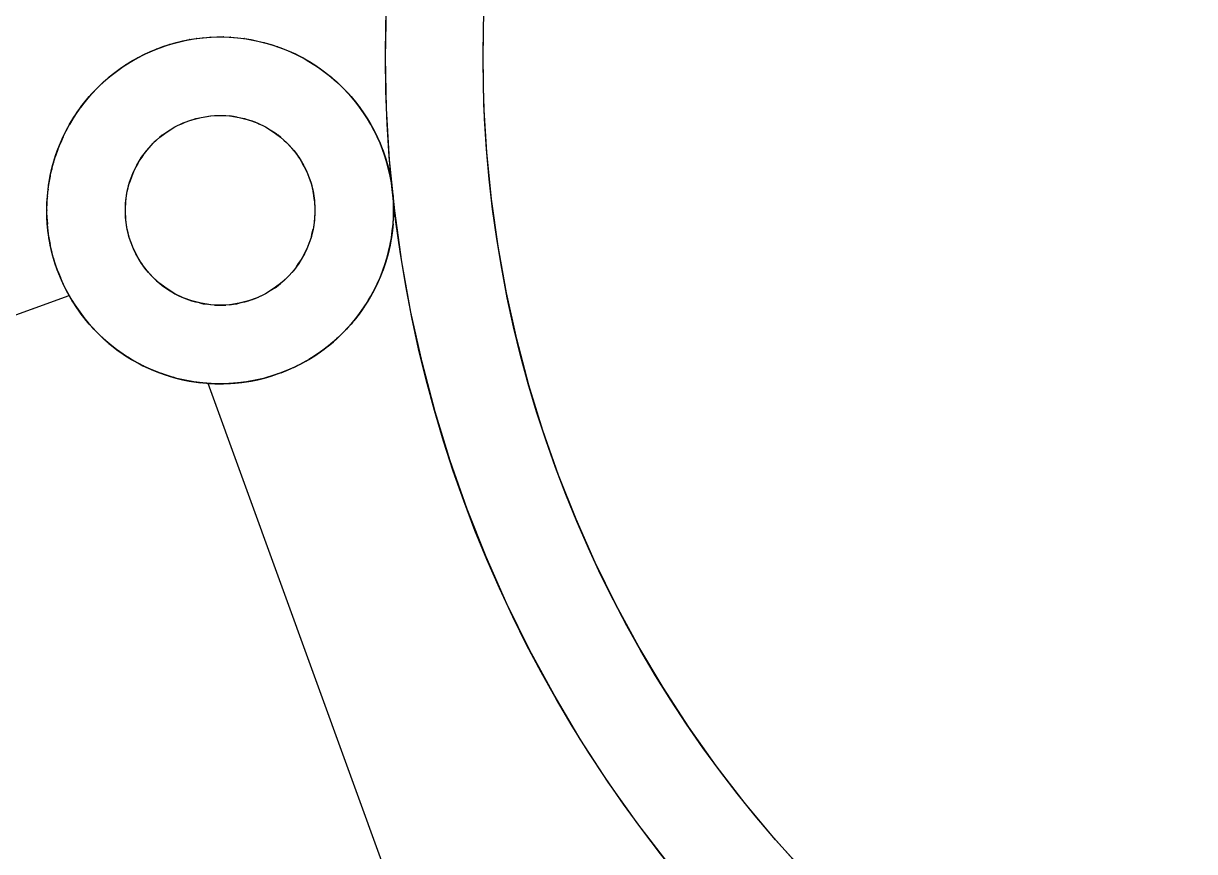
# Model space of a CAD drawing. Header units: millimetres. Extents: x -55 to 176, y -160 to 36.
# Drawn here: x -30.48 to -8.87, y -14.65 to 0.63 of the extents above; entities that cross this region are included whole.
import ezdxf

# ---------------------------------------------------------------- set-up
doc = ezdxf.new("R2010")
doc.units = ezdxf.units.MM
doc.layers.add('XY', color=7, linetype='Continuous')

msp = doc.modelspace()

# ---------------------------------------------------------------- linework, layer by layer
for centre, radius in [((0, 0), 23.8), ((0, 0), 22), ((-26.852, -2.822), 3.2), ((-26.852, -2.822), 1.75)]:
    msp.add_circle(centre, radius)
at = {"layer": 'XY'}
for p, q in [((-23.8, 0), (-23.781, 0.946)), ((-22, 0), (-21.983, 0.875)), ((-27.913, 0.197), (-27.792, 0.236)), ((-27.908, 0.199), (-27.787, 0.238)), ((-27.908, 0.199), (-27.792, 0.236)), ((-27.792, 0.236), (-27.67, 0.271)), ((-27.787, 0.238), (-27.792, 0.236)), ((-27.787, 0.238), (-27.664, 0.273)), ((-27.787, 0.238), (-27.67, 0.271)), ((-27.67, 0.271), (-27.546, 0.301)), ((-27.664, 0.273), (-27.67, 0.271)), ((-27.664, 0.273), (-27.541, 0.303)), ((-27.664, 0.273), (-27.546, 0.301)), ((-27.546, 0.301), (-27.422, 0.327)), ((-27.541, 0.303), (-27.546, 0.301)), ((-27.541, 0.303), (-27.416, 0.328)), ((-27.541, 0.303), (-27.422, 0.327)), ((-27.422, 0.327), (-27.296, 0.347)), ((-27.416, 0.328), (-27.422, 0.327)), ((-27.416, 0.328), (-27.291, 0.348)), ((-27.416, 0.328), (-27.296, 0.347)), ((-27.296, 0.347), (-27.17, 0.362)), ((-27.291, 0.348), (-27.296, 0.347)), ((-27.291, 0.348), (-27.164, 0.362)), ((-27.291, 0.348), (-27.17, 0.362)), ((-27.17, 0.362), (-27.043, 0.372)), ((-27.164, 0.362), (-27.17, 0.362)), ((-27.164, 0.362), (-27.038, 0.372)), ((-27.164, 0.362), (-27.043, 0.372)), ((-27.043, 0.372), (-26.916, 0.377)), ((-27.038, 0.372), (-27.043, 0.372)), ((-27.038, 0.372), (-26.911, 0.377)), ((-27.038, 0.372), (-26.916, 0.377)), ((-26.911, 0.377), (-26.916, 0.377)), ((-26.916, 0.377), (-26.788, 0.377)), ((-26.911, 0.377), (-26.784, 0.377)), ((-26.911, 0.377), (-26.788, 0.377)), ((-26.784, 0.377), (-26.788, 0.377)), ((-26.788, 0.377), (-26.661, 0.372)), ((-26.784, 0.377), (-26.656, 0.372)), ((-26.784, 0.377), (-26.661, 0.372)), ((-26.656, 0.372), (-26.661, 0.372)), ((-26.661, 0.372), (-26.534, 0.362)), ((-26.656, 0.372), (-26.53, 0.361)), ((-26.656, 0.372), (-26.534, 0.362)), ((-26.53, 0.361), (-26.534, 0.362)), ((-26.534, 0.362), (-26.408, 0.347)), ((-26.53, 0.361), (-26.404, 0.346)), ((-26.53, 0.361), (-26.408, 0.347)), ((-26.404, 0.346), (-26.408, 0.347)), ((-26.408, 0.347), (-26.282, 0.327)), ((-26.404, 0.346), (-26.278, 0.326)), ((-26.404, 0.346), (-26.282, 0.327)), ((-26.278, 0.326), (-26.282, 0.327)), ((-26.282, 0.327), (-26.158, 0.301)), ((-26.278, 0.326), (-26.154, 0.301)), ((-26.278, 0.326), (-26.158, 0.301)), ((-26.154, 0.301), (-26.158, 0.301)), ((-26.158, 0.301), (-26.034, 0.271)), ((-26.154, 0.301), (-26.03, 0.27)), ((-26.154, 0.301), (-26.034, 0.271)), ((-26.03, 0.27), (-26.034, 0.271)), ((-26.034, 0.271), (-25.912, 0.236)), ((-26.03, 0.27), (-25.908, 0.235)), ((-26.03, 0.27), (-25.912, 0.236)), ((-25.908, 0.235), (-25.912, 0.236)), ((-25.912, 0.236), (-25.791, 0.197)), ((-25.908, 0.235), (-25.787, 0.195)), ((-25.908, 0.235), (-25.791, 0.197)), ((-28.378, -0.01), (-28.265, 0.049)), ((-28.372, -0.006), (-28.259, 0.052)), ((-28.372, -0.006), (-28.265, 0.049)), ((-28.265, 0.049), (-28.15, 0.103)), ((-28.259, 0.052), (-28.265, 0.049)), ((-28.259, 0.052), (-28.144, 0.105)), ((-28.259, 0.052), (-28.15, 0.103)), ((-28.15, 0.103), (-28.032, 0.152)), ((-28.144, 0.105), (-28.15, 0.103)), ((-28.144, 0.105), (-28.027, 0.154)), ((-28.144, 0.105), (-28.032, 0.152)), ((-28.032, 0.152), (-27.913, 0.197)), ((-28.027, 0.154), (-28.032, 0.152)), ((-28.027, 0.154), (-27.908, 0.199)), ((-28.027, 0.154), (-27.913, 0.197)), ((-27.908, 0.199), (-27.913, 0.197)), ((-25.787, 0.195), (-25.791, 0.197)), ((-25.791, 0.197), (-25.672, 0.152)), ((-25.787, 0.195), (-25.668, 0.151)), ((-25.787, 0.195), (-25.672, 0.152)), ((-25.668, 0.151), (-25.672, 0.152)), ((-25.672, 0.152), (-25.554, 0.103)), ((-25.668, 0.151), (-25.551, 0.101)), ((-25.668, 0.151), (-25.554, 0.103)), ((-25.551, 0.101), (-25.554, 0.103)), ((-25.554, 0.103), (-25.439, 0.049)), ((-25.551, 0.101), (-25.436, 0.047)), ((-25.551, 0.101), (-25.439, 0.049)), ((-25.436, 0.047), (-25.439, 0.049)), ((-25.439, 0.049), (-25.326, -0.01)), ((-25.436, 0.047), (-25.323, -0.011)), ((-25.436, 0.047), (-25.326, -0.01)), ((-23.781, -0.946), (-23.8, 0)), ((-21.983, -0.875), (-22, 0)), ((-28.804, -0.287), (-28.702, -0.211)), ((-28.799, -0.282), (-28.696, -0.207)), ((-28.799, -0.282), (-28.702, -0.211)), ((-28.702, -0.211), (-28.597, -0.14)), ((-28.696, -0.207), (-28.702, -0.211)), ((-28.696, -0.207), (-28.591, -0.136)), ((-28.696, -0.207), (-28.597, -0.14)), ((-28.597, -0.14), (-28.489, -0.072)), ((-28.591, -0.136), (-28.597, -0.14)), ((-28.591, -0.136), (-28.483, -0.069)), ((-28.591, -0.136), (-28.489, -0.072)), ((-28.489, -0.072), (-28.378, -0.01)), ((-28.483, -0.069), (-28.489, -0.072)), ((-28.483, -0.069), (-28.372, -0.006)), ((-28.483, -0.069), (-28.378, -0.01)), ((-28.372, -0.006), (-28.378, -0.01)), ((-25.323, -0.011), (-25.326, -0.01)), ((-25.326, -0.01), (-25.215, -0.072)), ((-25.323, -0.011), (-25.213, -0.074)), ((-25.323, -0.011), (-25.215, -0.072)), ((-25.213, -0.074), (-25.215, -0.072)), ((-25.215, -0.072), (-25.107, -0.14)), ((-25.213, -0.074), (-25.105, -0.141)), ((-25.213, -0.074), (-25.107, -0.14)), ((-25.105, -0.141), (-25.107, -0.14)), ((-25.107, -0.14), (-25.002, -0.211)), ((-25.105, -0.141), (-25, -0.213)), ((-25.105, -0.141), (-25.002, -0.211)), ((-25, -0.213), (-25.002, -0.211)), ((-25.002, -0.211), (-24.9, -0.287)), ((-25, -0.213), (-24.898, -0.289)), ((-25, -0.213), (-24.9, -0.287)), ((-29, -0.45), (-28.904, -0.366)), ((-28.898, -0.362), (-28.994, -0.445)), ((-28.994, -0.445), (-28.904, -0.366)), ((-28.904, -0.366), (-28.804, -0.287)), ((-28.898, -0.362), (-28.904, -0.366)), ((-28.898, -0.362), (-28.799, -0.282)), ((-28.898, -0.362), (-28.804, -0.287)), ((-28.799, -0.282), (-28.804, -0.287)), ((-24.898, -0.289), (-24.9, -0.287)), ((-24.9, -0.287), (-24.801, -0.366)), ((-24.898, -0.289), (-24.798, -0.368)), ((-24.898, -0.289), (-24.801, -0.366)), ((-24.798, -0.368), (-24.801, -0.366)), ((-24.801, -0.366), (-24.705, -0.45)), ((-24.798, -0.368), (-24.703, -0.452)), ((-24.798, -0.368), (-24.705, -0.45)), ((-29.267, -0.722), (-29.181, -0.628)), ((-29.176, -0.622), (-29.262, -0.716)), ((-29.262, -0.716), (-29.181, -0.628)), ((-29.181, -0.628), (-29.092, -0.537)), ((-29.176, -0.622), (-29.181, -0.628)), ((-29.087, -0.532), (-29.176, -0.622)), ((-29.176, -0.622), (-29.092, -0.537)), ((-29.092, -0.537), (-29, -0.45)), ((-29.087, -0.532), (-29.092, -0.537)), ((-28.994, -0.445), (-29.087, -0.532)), ((-29.087, -0.532), (-29, -0.45)), ((-28.994, -0.445), (-29, -0.45)), ((-24.703, -0.452), (-24.705, -0.45)), ((-24.705, -0.45), (-24.612, -0.537)), ((-24.703, -0.452), (-24.61, -0.539)), ((-24.703, -0.452), (-24.612, -0.537)), ((-24.61, -0.539), (-24.612, -0.537)), ((-24.523, -0.628), (-24.612, -0.537)), ((-24.521, -0.63), (-24.61, -0.539)), ((-24.61, -0.539), (-24.523, -0.628)), ((-24.521, -0.63), (-24.523, -0.628)), ((-24.437, -0.722), (-24.523, -0.628)), ((-24.521, -0.63), (-24.436, -0.724)), ((-24.521, -0.63), (-24.437, -0.722)), ((-29.348, -0.82), (-29.426, -0.921)), ((-29.343, -0.814), (-29.421, -0.914)), ((-29.421, -0.914), (-29.348, -0.82)), ((-29.348, -0.82), (-29.267, -0.722)), ((-29.343, -0.814), (-29.348, -0.82)), ((-29.262, -0.716), (-29.343, -0.814)), ((-29.343, -0.814), (-29.267, -0.722)), ((-29.262, -0.716), (-29.267, -0.722)), ((-24.436, -0.724), (-24.437, -0.722)), ((-24.356, -0.82), (-24.437, -0.722)), ((-24.436, -0.724), (-24.355, -0.822)), ((-24.436, -0.724), (-24.356, -0.82)), ((-24.355, -0.822), (-24.356, -0.82)), ((-24.278, -0.921), (-24.356, -0.82)), ((-24.355, -0.822), (-24.277, -0.922)), ((-24.355, -0.822), (-24.278, -0.921)), ((-29.569, -1.131), (-29.499, -1.025)), ((-29.495, -1.018), (-29.564, -1.124)), ((-29.564, -1.124), (-29.499, -1.025)), ((-29.499, -1.025), (-29.426, -0.921)), ((-29.495, -1.018), (-29.499, -1.025)), ((-29.421, -0.914), (-29.495, -1.018)), ((-29.495, -1.018), (-29.426, -0.921)), ((-29.421, -0.914), (-29.426, -0.921)), ((-27.026, -1.081), (-26.956, -1.075)), ((-26.956, -1.075), (-26.887, -1.073)), ((-26.887, -1.073), (-26.817, -1.073)), ((-26.817, -1.073), (-26.748, -1.075)), ((-26.748, -1.075), (-26.678, -1.081)), ((-24.277, -0.922), (-24.278, -0.921)), ((-24.205, -1.025), (-24.278, -0.921)), ((-24.277, -0.922), (-24.204, -1.026)), ((-24.277, -0.922), (-24.205, -1.025)), ((-24.204, -1.026), (-24.205, -1.025)), ((-24.135, -1.131), (-24.205, -1.025)), ((-24.134, -1.133), (-24.204, -1.026)), ((-24.204, -1.026), (-24.135, -1.131)), ((-23.725, -1.891), (-23.781, -0.946)), ((-21.93, -1.748), (-21.983, -0.875)), ((-29.695, -1.353), (-29.634, -1.241)), ((-29.691, -1.345), (-29.63, -1.233)), ((-29.691, -1.345), (-29.634, -1.241)), ((-29.569, -1.131), (-29.634, -1.241)), ((-29.63, -1.233), (-29.634, -1.241)), ((-29.564, -1.124), (-29.63, -1.233)), ((-29.63, -1.233), (-29.569, -1.131)), ((-29.564, -1.124), (-29.569, -1.131)), ((-27.747, -1.318), (-27.687, -1.284)), ((-27.687, -1.284), (-27.625, -1.252)), ((-27.625, -1.252), (-27.562, -1.223)), ((-27.562, -1.223), (-27.498, -1.196)), ((-27.498, -1.196), (-27.432, -1.171)), ((-27.432, -1.171), (-27.366, -1.15)), ((-27.366, -1.15), (-27.299, -1.13)), ((-27.299, -1.13), (-27.232, -1.114)), ((-27.232, -1.114), (-27.164, -1.1)), ((-27.164, -1.1), (-27.095, -1.089)), ((-27.095, -1.089), (-27.026, -1.081)), ((-26.609, -1.089), (-26.678, -1.081)), ((-26.541, -1.1), (-26.609, -1.089)), ((-26.541, -1.1), (-26.472, -1.114)), ((-26.472, -1.114), (-26.405, -1.13)), ((-26.405, -1.13), (-26.338, -1.15)), ((-26.338, -1.15), (-26.272, -1.171)), ((-26.207, -1.196), (-26.272, -1.171)), ((-26.142, -1.223), (-26.207, -1.196)), ((-26.142, -1.223), (-26.079, -1.252)), ((-26.079, -1.252), (-26.018, -1.284)), ((-26.018, -1.284), (-25.957, -1.318)), ((-24.134, -1.133), (-24.135, -1.131)), ((-24.07, -1.241), (-24.135, -1.131)), ((-24.134, -1.133), (-24.069, -1.242)), ((-24.134, -1.133), (-24.07, -1.241)), ((-24.069, -1.242), (-24.07, -1.241)), ((-24.01, -1.353), (-24.07, -1.241)), ((-24.069, -1.242), (-24.009, -1.354)), ((-24.069, -1.242), (-24.01, -1.353)), ((-29.751, -1.467), (-29.802, -1.583)), ((-29.799, -1.575), (-29.747, -1.459)), ((-29.799, -1.575), (-29.751, -1.467)), ((-29.751, -1.467), (-29.695, -1.353)), ((-29.747, -1.459), (-29.751, -1.467)), ((-29.747, -1.459), (-29.691, -1.345)), ((-29.747, -1.459), (-29.695, -1.353)), ((-29.691, -1.345), (-29.695, -1.353)), ((-27.974, -1.479), (-28.027, -1.525)), ((-27.92, -1.436), (-27.974, -1.479)), ((-27.92, -1.436), (-27.864, -1.394)), ((-27.864, -1.394), (-27.806, -1.355)), ((-27.806, -1.355), (-27.747, -1.318)), ((-25.957, -1.318), (-25.898, -1.355)), ((-25.898, -1.355), (-25.84, -1.394)), ((-25.84, -1.394), (-25.784, -1.436)), ((-25.73, -1.479), (-25.784, -1.436)), ((-25.678, -1.525), (-25.73, -1.479)), ((-24.009, -1.354), (-24.01, -1.353)), ((-23.953, -1.467), (-24.01, -1.353)), ((-24.009, -1.354), (-23.953, -1.468)), ((-24.009, -1.354), (-23.953, -1.467)), ((-23.953, -1.468), (-23.953, -1.467)), ((-23.902, -1.583), (-23.953, -1.467)), ((-23.953, -1.468), (-23.901, -1.584)), ((-23.953, -1.468), (-23.902, -1.583)), ((-29.849, -1.701), (-29.892, -1.821)), ((-29.889, -1.813), (-29.846, -1.693)), ((-29.889, -1.813), (-29.849, -1.701)), ((-29.849, -1.701), (-29.802, -1.583)), ((-29.846, -1.693), (-29.849, -1.701)), ((-29.846, -1.693), (-29.799, -1.575)), ((-29.846, -1.693), (-29.802, -1.583)), ((-29.799, -1.575), (-29.802, -1.583)), ((-28.217, -1.727), (-28.26, -1.782)), ((-28.173, -1.674), (-28.217, -1.727)), ((-28.126, -1.622), (-28.173, -1.674)), ((-28.077, -1.573), (-28.126, -1.622)), ((-28.027, -1.525), (-28.077, -1.573)), ((-25.678, -1.525), (-25.627, -1.573)), ((-25.627, -1.573), (-25.578, -1.622)), ((-25.532, -1.674), (-25.578, -1.622)), ((-25.487, -1.727), (-25.532, -1.674)), ((-25.487, -1.727), (-25.445, -1.782)), ((-23.901, -1.584), (-23.902, -1.583)), ((-23.855, -1.701), (-23.902, -1.583)), ((-23.854, -1.702), (-23.901, -1.584)), ((-23.901, -1.584), (-23.855, -1.701)), ((-23.854, -1.702), (-23.855, -1.701)), ((-23.813, -1.821), (-23.855, -1.701)), ((-23.854, -1.702), (-23.812, -1.822)), ((-23.854, -1.702), (-23.813, -1.821)), ((-29.961, -2.066), (-29.929, -1.943)), ((-29.959, -2.057), (-29.926, -1.934)), ((-29.959, -2.057), (-29.929, -1.943)), ((-29.929, -1.943), (-29.892, -1.821)), ((-29.926, -1.934), (-29.929, -1.943)), ((-29.926, -1.934), (-29.889, -1.813)), ((-29.926, -1.934), (-29.892, -1.821)), ((-29.889, -1.813), (-29.892, -1.821)), ((-28.338, -1.898), (-28.373, -1.957)), ((-28.3, -1.839), (-28.338, -1.898)), ((-28.26, -1.782), (-28.3, -1.839)), ((-25.445, -1.782), (-25.404, -1.839)), ((-25.404, -1.839), (-25.366, -1.898)), ((-25.331, -1.957), (-25.366, -1.898)), ((-23.812, -1.822), (-23.813, -1.821)), ((-23.775, -1.943), (-23.813, -1.821)), ((-23.812, -1.822), (-23.775, -1.944)), ((-23.743, -2.066), (-23.775, -1.943)), ((-23.775, -1.944), (-23.743, -2.067)), ((-23.631, -2.833), (-23.725, -1.891)), ((-21.844, -2.618), (-21.93, -1.748)), ((-29.989, -2.19), (-29.961, -2.066)), ((-29.987, -2.181), (-29.959, -2.057)), ((-29.987, -2.181), (-29.961, -2.066)), ((-29.959, -2.057), (-29.961, -2.066)), ((-28.466, -2.145), (-28.491, -2.209)), ((-28.437, -2.081), (-28.466, -2.145)), ((-28.407, -2.018), (-28.437, -2.081)), ((-28.373, -1.957), (-28.407, -2.018)), ((-25.298, -2.018), (-25.331, -1.957)), ((-25.298, -2.018), (-25.267, -2.081)), ((-25.267, -2.081), (-25.239, -2.145)), ((-25.239, -2.145), (-25.213, -2.209)), ((-23.715, -2.19), (-23.743, -2.066)), ((-23.743, -2.067), (-23.715, -2.191)), ((-30.029, -2.441), (-30.012, -2.315)), ((-30.028, -2.432), (-30.01, -2.306)), ((-30.028, -2.432), (-30.012, -2.315)), ((-29.989, -2.19), (-30.012, -2.315)), ((-30.01, -2.306), (-30.012, -2.315)), ((-30.01, -2.306), (-29.987, -2.181)), ((-30.01, -2.306), (-29.989, -2.19)), ((-29.987, -2.181), (-29.989, -2.19)), ((-28.553, -2.409), (-28.535, -2.341)), ((-28.514, -2.275), (-28.535, -2.341)), ((-28.491, -2.209), (-28.514, -2.275)), ((-25.213, -2.209), (-25.19, -2.275)), ((-25.19, -2.275), (-25.169, -2.341)), ((-25.169, -2.341), (-25.152, -2.409)), ((-23.692, -2.315), (-23.715, -2.19)), ((-23.715, -2.191), (-23.692, -2.316)), ((-23.675, -2.441), (-23.692, -2.315)), ((-23.675, -2.442), (-23.692, -2.316)), ((-30.05, -2.695), (-30.042, -2.568)), ((-30.049, -2.685), (-30.041, -2.558)), ((-30.049, -2.685), (-30.042, -2.568)), ((-30.042, -2.568), (-30.029, -2.441)), ((-30.041, -2.558), (-30.042, -2.568)), ((-30.041, -2.558), (-30.028, -2.432)), ((-30.041, -2.558), (-30.029, -2.441)), ((-30.028, -2.432), (-30.029, -2.441)), ((-28.59, -2.614), (-28.58, -2.545)), ((-28.58, -2.545), (-28.568, -2.477)), ((-28.568, -2.477), (-28.553, -2.409)), ((-25.152, -2.409), (-25.137, -2.477)), ((-25.124, -2.545), (-25.137, -2.477)), ((-25.115, -2.614), (-25.124, -2.545)), ((-23.662, -2.568), (-23.675, -2.441)), ((-23.675, -2.442), (-23.662, -2.568)), ((-23.662, -2.568), (-23.655, -2.695)), ((-23.655, -2.695), (-23.662, -2.568)), ((-30.052, -2.812), (-30.049, -2.685)), ((-30.052, -2.812), (-30.05, -2.695)), ((-30.052, -2.822), (-30.05, -2.695)), ((-30.049, -2.685), (-30.05, -2.695)), ((-28.602, -2.822), (-28.601, -2.753)), ((-28.601, -2.753), (-28.597, -2.683)), ((-28.597, -2.683), (-28.59, -2.614)), ((-25.115, -2.614), (-25.108, -2.683)), ((-25.108, -2.683), (-25.103, -2.753)), ((-25.103, -2.753), (-25.102, -2.822)), ((-23.655, -2.695), (-23.652, -2.822)), ((-23.652, -2.822), (-23.655, -2.695)), ((-21.722, -3.485), (-21.844, -2.618)), ((-30.05, -2.939), (-30.052, -2.812)), ((-30.052, -2.812), (-30.052, -2.822)), ((-30.05, -2.939), (-30.052, -2.822)), ((-30.05, -2.949), (-30.052, -2.822)), ((-30.043, -3.066), (-30.05, -2.939)), ((-30.05, -2.939), (-30.05, -2.949)), ((-30.043, -3.066), (-30.05, -2.949)), ((-30.05, -2.949), (-30.042, -3.077)), ((-28.601, -2.892), (-28.602, -2.822)), ((-28.597, -2.961), (-28.601, -2.892)), ((-28.59, -3.031), (-28.597, -2.961)), ((-25.108, -2.961), (-25.115, -3.031)), ((-25.103, -2.892), (-25.108, -2.961)), ((-25.102, -2.822), (-25.103, -2.892)), ((-23.662, -3.072), (-23.655, -2.947)), ((-23.662, -3.072), (-23.655, -2.949)), ((-23.662, -3.077), (-23.655, -2.949)), ((-23.652, -2.822), (-23.655, -2.947)), ((-23.655, -2.949), (-23.652, -2.822)), ((-23.655, -2.947), (-23.655, -2.949)), ((-23.5, -3.77), (-23.631, -2.833)), ((-30.031, -3.193), (-30.043, -3.066)), ((-30.043, -3.066), (-30.042, -3.077)), ((-30.031, -3.193), (-30.042, -3.077)), ((-30.029, -3.203), (-30.042, -3.077)), ((-30.013, -3.319), (-30.031, -3.193)), ((-30.031, -3.193), (-30.029, -3.203)), ((-30.013, -3.319), (-30.029, -3.203)), ((-30.012, -3.329), (-30.029, -3.203)), ((-28.58, -3.099), (-28.59, -3.031)), ((-28.568, -3.168), (-28.58, -3.099)), ((-28.553, -3.236), (-28.568, -3.168)), ((-28.535, -3.303), (-28.553, -3.236)), ((-25.169, -3.303), (-25.152, -3.236)), ((-25.152, -3.236), (-25.137, -3.168)), ((-25.124, -3.099), (-25.137, -3.168)), ((-25.115, -3.031), (-25.124, -3.099)), ((-23.692, -3.329), (-23.675, -3.203)), ((-23.674, -3.196), (-23.691, -3.32)), ((-23.691, -3.32), (-23.675, -3.203)), ((-23.675, -3.203), (-23.662, -3.077)), ((-23.674, -3.196), (-23.675, -3.203)), ((-23.662, -3.072), (-23.674, -3.196)), ((-23.674, -3.196), (-23.662, -3.077)), ((-23.662, -3.072), (-23.662, -3.077)), ((-29.991, -3.444), (-30.013, -3.319)), ((-30.013, -3.319), (-30.012, -3.329)), ((-29.991, -3.444), (-30.012, -3.329)), ((-30.012, -3.329), (-29.989, -3.454)), ((-29.964, -3.568), (-29.991, -3.444)), ((-29.991, -3.444), (-29.989, -3.454)), ((-29.964, -3.568), (-29.989, -3.454)), ((-29.961, -3.579), (-29.989, -3.454)), ((-28.514, -3.37), (-28.535, -3.303)), ((-28.491, -3.435), (-28.514, -3.37)), ((-28.466, -3.5), (-28.491, -3.435)), ((-25.213, -3.435), (-25.239, -3.5)), ((-25.19, -3.37), (-25.213, -3.435)), ((-25.169, -3.303), (-25.19, -3.37)), ((-23.743, -3.579), (-23.715, -3.454)), ((-23.713, -3.443), (-23.74, -3.565)), ((-23.74, -3.565), (-23.715, -3.454)), ((-23.715, -3.454), (-23.692, -3.329)), ((-23.713, -3.443), (-23.715, -3.454)), ((-23.691, -3.32), (-23.713, -3.443)), ((-23.713, -3.443), (-23.692, -3.329)), ((-23.691, -3.32), (-23.692, -3.329)), ((-29.932, -3.691), (-29.964, -3.568)), ((-29.964, -3.568), (-29.961, -3.579)), ((-29.932, -3.691), (-29.961, -3.579)), ((-29.929, -3.702), (-29.961, -3.579)), ((-28.437, -3.564), (-28.466, -3.5)), ((-28.407, -3.626), (-28.437, -3.564)), ((-28.373, -3.687), (-28.407, -3.626)), ((-25.298, -3.626), (-25.331, -3.687)), ((-25.267, -3.564), (-25.298, -3.626)), ((-25.239, -3.5), (-25.267, -3.564)), ((-23.775, -3.702), (-23.743, -3.579)), ((-23.74, -3.565), (-23.771, -3.686)), ((-23.771, -3.686), (-23.743, -3.579)), ((-23.74, -3.565), (-23.743, -3.579)), ((-21.567, -4.346), (-21.722, -3.485)), ((-29.895, -3.813), (-29.932, -3.691)), ((-29.932, -3.691), (-29.929, -3.702)), ((-29.895, -3.813), (-29.929, -3.702)), ((-29.892, -3.823), (-29.929, -3.702)), ((-29.853, -3.933), (-29.895, -3.813)), ((-29.895, -3.813), (-29.892, -3.823)), ((-29.853, -3.933), (-29.892, -3.823)), ((-29.849, -3.943), (-29.892, -3.823)), ((-28.338, -3.747), (-28.373, -3.687)), ((-28.3, -3.805), (-28.338, -3.747)), ((-28.26, -3.862), (-28.3, -3.805)), ((-28.217, -3.917), (-28.26, -3.862)), ((-25.445, -3.862), (-25.487, -3.917)), ((-25.445, -3.862), (-25.404, -3.805)), ((-25.404, -3.805), (-25.366, -3.747)), ((-25.331, -3.687), (-25.366, -3.747)), ((-23.855, -3.943), (-23.813, -3.823)), ((-23.807, -3.806), (-23.848, -3.924)), ((-23.848, -3.924), (-23.813, -3.823)), ((-23.813, -3.823), (-23.775, -3.702)), ((-23.807, -3.806), (-23.813, -3.823)), ((-23.807, -3.806), (-23.771, -3.686)), ((-23.807, -3.806), (-23.775, -3.702)), ((-23.771, -3.686), (-23.775, -3.702)), ((-23.331, -4.701), (-23.5, -3.77)), ((-29.807, -4.051), (-29.853, -3.933)), ((-29.853, -3.933), (-29.849, -3.943)), ((-29.807, -4.051), (-29.849, -3.943)), ((-29.849, -3.943), (-29.802, -4.062)), ((-29.756, -4.167), (-29.807, -4.051)), ((-29.807, -4.051), (-29.802, -4.062)), ((-29.756, -4.167), (-29.802, -4.062)), ((-29.751, -4.178), (-29.802, -4.062)), ((-28.173, -3.971), (-28.217, -3.917)), ((-28.126, -4.022), (-28.173, -3.971)), ((-28.126, -4.022), (-28.077, -4.072)), ((-28.077, -4.072), (-28.027, -4.12)), ((-25.627, -4.072), (-25.678, -4.12)), ((-25.578, -4.022), (-25.627, -4.072)), ((-25.532, -3.971), (-25.578, -4.022)), ((-25.487, -3.917), (-25.532, -3.971)), ((-23.953, -4.178), (-23.902, -4.062)), ((-23.893, -4.041), (-23.943, -4.155)), ((-23.943, -4.155), (-23.902, -4.062)), ((-23.902, -4.062), (-23.855, -3.943)), ((-23.893, -4.041), (-23.902, -4.062)), ((-23.848, -3.924), (-23.893, -4.041)), ((-23.893, -4.041), (-23.855, -3.943)), ((-23.848, -3.924), (-23.855, -3.943)), ((-29.7, -4.282), (-29.756, -4.167)), ((-29.756, -4.167), (-29.751, -4.178)), ((-29.7, -4.282), (-29.751, -4.178)), ((-29.695, -4.292), (-29.751, -4.178)), ((-29.7, -4.282), (-29.64, -4.394)), ((-29.7, -4.282), (-29.695, -4.292)), ((-29.64, -4.394), (-29.695, -4.292)), ((-29.634, -4.404), (-29.695, -4.292)), ((-28.027, -4.12), (-27.974, -4.165)), ((-27.974, -4.165), (-27.92, -4.209)), ((-27.92, -4.209), (-27.864, -4.25)), ((-27.864, -4.25), (-27.806, -4.289)), ((-27.806, -4.289), (-27.747, -4.326)), ((-25.898, -4.289), (-25.957, -4.326)), ((-25.84, -4.25), (-25.898, -4.289)), ((-25.84, -4.25), (-25.784, -4.209)), ((-25.784, -4.209), (-25.73, -4.165)), ((-25.678, -4.12), (-25.73, -4.165)), ((-24.07, -4.404), (-24.01, -4.292)), ((-24.056, -4.378), (-23.997, -4.268)), ((-24.056, -4.378), (-24.01, -4.292)), ((-24.01, -4.292), (-23.953, -4.178)), ((-23.997, -4.268), (-24.01, -4.292)), ((-23.943, -4.155), (-23.997, -4.268)), ((-23.997, -4.268), (-23.953, -4.178)), ((-23.943, -4.155), (-23.953, -4.178)), ((-42.662, -9.129), (-29.64, -4.394)), ((-29.64, -4.394), (-29.569, -4.513)), ((-29.64, -4.394), (-29.634, -4.404)), ((-29.64, -4.394), (-29.589, -4.48)), ((-29.569, -4.513), (-29.634, -4.404)), ((-29.569, -4.513), (-29.589, -4.48)), ((-29.589, -4.48), (-29.536, -4.565)), ((-29.569, -4.513), (-29.499, -4.62)), ((-29.569, -4.513), (-29.536, -4.565)), ((-27.747, -4.326), (-27.687, -4.36)), ((-27.687, -4.36), (-27.625, -4.392)), ((-27.625, -4.392), (-27.562, -4.422)), ((-27.562, -4.422), (-27.498, -4.449)), ((-27.498, -4.449), (-27.432, -4.473)), ((-27.432, -4.473), (-27.366, -4.495)), ((-27.299, -4.514), (-27.366, -4.495)), ((-27.232, -4.531), (-27.299, -4.514)), ((-27.232, -4.531), (-27.164, -4.544)), ((-26.472, -4.531), (-26.541, -4.544)), ((-26.405, -4.514), (-26.472, -4.531)), ((-26.338, -4.495), (-26.405, -4.514)), ((-26.272, -4.473), (-26.338, -4.495)), ((-26.272, -4.473), (-26.207, -4.449)), ((-26.207, -4.449), (-26.142, -4.422)), ((-26.079, -4.392), (-26.142, -4.422)), ((-26.018, -4.36), (-26.079, -4.392)), ((-25.957, -4.326), (-26.018, -4.36)), ((-24.205, -4.62), (-24.135, -4.513)), ((-24.119, -4.486), (-24.186, -4.592)), ((-24.186, -4.592), (-24.135, -4.513)), ((-24.135, -4.513), (-24.07, -4.404)), ((-24.119, -4.486), (-24.135, -4.513)), ((-24.056, -4.378), (-24.119, -4.486)), ((-24.119, -4.486), (-24.07, -4.404)), ((-24.056, -4.378), (-24.07, -4.404)), ((-21.377, -5.2), (-21.567, -4.346)), ((-29.499, -4.62), (-29.536, -4.565)), ((-29.536, -4.565), (-29.476, -4.653)), ((-29.426, -4.724), (-29.499, -4.62)), ((-29.499, -4.62), (-29.476, -4.653)), ((-29.426, -4.724), (-29.476, -4.653)), ((-29.476, -4.653), (-29.414, -4.74)), ((-29.426, -4.724), (-29.348, -4.825)), ((-29.426, -4.724), (-29.414, -4.74)), ((-29.414, -4.74), (-29.349, -4.824)), ((-27.164, -4.544), (-27.095, -4.555)), ((-27.026, -4.564), (-27.095, -4.555)), ((-26.956, -4.569), (-27.026, -4.564)), ((-26.956, -4.569), (-26.887, -4.572)), ((-26.887, -4.572), (-26.817, -4.572)), ((-26.817, -4.572), (-26.748, -4.569)), ((-26.678, -4.564), (-26.748, -4.569)), ((-26.678, -4.564), (-26.609, -4.555)), ((-26.609, -4.555), (-26.541, -4.544)), ((-24.356, -4.825), (-24.278, -4.724)), ((-24.257, -4.694), (-24.332, -4.794)), ((-24.332, -4.794), (-24.278, -4.724)), ((-24.278, -4.724), (-24.205, -4.62)), ((-24.257, -4.694), (-24.278, -4.724)), ((-24.186, -4.592), (-24.257, -4.694)), ((-24.257, -4.694), (-24.205, -4.62)), ((-24.186, -4.592), (-24.205, -4.62)), ((-23.126, -5.625), (-23.331, -4.701)), ((-29.349, -4.824), (-29.28, -4.906)), ((-29.267, -4.922), (-29.348, -4.825)), ((-29.267, -4.922), (-29.28, -4.906)), ((-29.28, -4.906), (-29.21, -4.986)), ((-29.267, -4.922), (-29.181, -5.017)), ((-29.267, -4.922), (-29.21, -4.986)), ((-24.523, -5.017), (-24.437, -4.922)), ((-24.411, -4.891), (-24.493, -4.985)), ((-24.493, -4.985), (-24.437, -4.922)), ((-24.437, -4.922), (-24.356, -4.825)), ((-24.411, -4.891), (-24.437, -4.922)), ((-24.411, -4.891), (-24.332, -4.794)), ((-24.411, -4.891), (-24.356, -4.825)), ((-24.332, -4.794), (-24.356, -4.825)), ((-29.181, -5.017), (-29.21, -4.986)), ((-29.21, -4.986), (-29.136, -5.063)), ((-29.092, -5.107), (-29.181, -5.017)), ((-29.181, -5.017), (-29.136, -5.063)), ((-29.092, -5.107), (-29.136, -5.063)), ((-29.136, -5.063), (-29.06, -5.138)), ((-29.092, -5.107), (-29, -5.195)), ((-29.092, -5.107), (-29.06, -5.138)), ((-29, -5.195), (-29.06, -5.138)), ((-29.06, -5.138), (-28.982, -5.211)), ((-24.669, -5.162), (-24.762, -5.246)), ((-24.705, -5.195), (-24.612, -5.107)), ((-24.669, -5.162), (-24.705, -5.195)), ((-24.58, -5.075), (-24.669, -5.162)), ((-24.669, -5.162), (-24.612, -5.107)), ((-24.612, -5.107), (-24.523, -5.017)), ((-24.58, -5.075), (-24.612, -5.107)), ((-24.493, -4.985), (-24.58, -5.075)), ((-24.58, -5.075), (-24.523, -5.017)), ((-24.493, -4.985), (-24.523, -5.017)), ((-29, -5.195), (-28.904, -5.278)), ((-29, -5.195), (-28.982, -5.211)), ((-28.904, -5.278), (-28.982, -5.211)), ((-28.982, -5.211), (-28.901, -5.28)), ((-28.904, -5.278), (-28.804, -5.358)), ((-28.901, -5.28), (-28.818, -5.347)), ((-28.804, -5.358), (-28.818, -5.347)), ((-28.818, -5.347), (-28.733, -5.411)), ((-28.804, -5.358), (-28.702, -5.433)), ((-28.804, -5.358), (-28.733, -5.411)), ((-24.958, -5.401), (-25.06, -5.473)), ((-25.002, -5.433), (-24.9, -5.358)), ((-24.958, -5.401), (-25.002, -5.433)), ((-24.859, -5.326), (-24.958, -5.401)), ((-24.958, -5.401), (-24.9, -5.358)), ((-24.9, -5.358), (-24.801, -5.278)), ((-24.859, -5.326), (-24.9, -5.358)), ((-24.859, -5.326), (-24.762, -5.246)), ((-24.859, -5.326), (-24.801, -5.278)), ((-24.801, -5.278), (-24.705, -5.195)), ((-24.762, -5.246), (-24.801, -5.278)), ((-24.762, -5.246), (-24.705, -5.195)), ((-21.153, -6.045), (-21.377, -5.2)), ((-28.702, -5.433), (-28.733, -5.411)), ((-28.733, -5.411), (-28.645, -5.473)), ((-28.702, -5.433), (-28.597, -5.505)), ((-28.702, -5.433), (-28.645, -5.473)), ((-28.597, -5.505), (-28.645, -5.473)), ((-28.645, -5.473), (-28.556, -5.531)), ((-28.597, -5.505), (-28.489, -5.572)), ((-28.597, -5.505), (-28.556, -5.531)), ((-28.489, -5.572), (-28.556, -5.531)), ((-28.556, -5.531), (-28.465, -5.586)), ((-28.489, -5.572), (-28.378, -5.635)), ((-28.489, -5.572), (-28.465, -5.586)), ((-28.378, -5.635), (-28.465, -5.586)), ((-28.465, -5.586), (-28.372, -5.638)), ((-25.272, -5.605), (-25.382, -5.665)), ((-25.326, -5.635), (-25.215, -5.572)), ((-25.272, -5.605), (-25.326, -5.635)), ((-25.272, -5.605), (-25.165, -5.541)), ((-25.272, -5.605), (-25.215, -5.572)), ((-25.215, -5.572), (-25.107, -5.505)), ((-25.165, -5.541), (-25.215, -5.572)), ((-25.06, -5.473), (-25.165, -5.541)), ((-25.165, -5.541), (-25.107, -5.505)), ((-25.107, -5.505), (-25.002, -5.433)), ((-25.06, -5.473), (-25.107, -5.505)), ((-25.06, -5.473), (-25.002, -5.433)), ((-28.378, -5.635), (-28.265, -5.693)), ((-28.378, -5.635), (-28.372, -5.638)), ((-28.372, -5.638), (-28.277, -5.688)), ((-28.265, -5.693), (-28.277, -5.688)), ((-28.277, -5.688), (-28.181, -5.733)), ((-28.265, -5.693), (-28.15, -5.747)), ((-28.265, -5.693), (-28.181, -5.733)), ((-28.15, -5.747), (-28.181, -5.733)), ((-28.181, -5.733), (-28.083, -5.776)), ((-28.15, -5.747), (-28.032, -5.797)), ((-28.15, -5.747), (-28.083, -5.776)), ((-28.032, -5.797), (-28.083, -5.776)), ((-28.083, -5.776), (-27.973, -5.82)), ((-28.032, -5.797), (-27.913, -5.841)), ((-28.032, -5.797), (-27.973, -5.82)), ((-27.913, -5.841), (-27.973, -5.82)), ((-27.973, -5.82), (-27.848, -5.863)), ((-25.725, -5.817), (-25.843, -5.859)), ((-25.791, -5.841), (-25.672, -5.797)), ((-25.725, -5.817), (-25.791, -5.841)), ((-25.725, -5.817), (-25.609, -5.771)), ((-25.725, -5.817), (-25.672, -5.797)), ((-25.672, -5.797), (-25.554, -5.747)), ((-25.609, -5.771), (-25.672, -5.797)), ((-25.494, -5.72), (-25.609, -5.771)), ((-25.609, -5.771), (-25.554, -5.747)), ((-25.554, -5.747), (-25.439, -5.693)), ((-25.494, -5.72), (-25.554, -5.747)), ((-25.382, -5.665), (-25.494, -5.72)), ((-25.494, -5.72), (-25.439, -5.693)), ((-25.439, -5.693), (-25.326, -5.635)), ((-25.382, -5.665), (-25.439, -5.693)), ((-25.382, -5.665), (-25.326, -5.635)), ((-22.884, -6.54), (-23.126, -5.625)), ((-27.913, -5.841), (-27.792, -5.881)), ((-27.913, -5.841), (-27.848, -5.863)), ((-27.792, -5.881), (-27.848, -5.863)), ((-27.848, -5.863), (-27.722, -5.902)), ((-27.792, -5.881), (-27.67, -5.916)), ((-27.792, -5.881), (-27.722, -5.902)), ((-27.67, -5.916), (-27.722, -5.902)), ((-27.722, -5.902), (-27.595, -5.935)), ((-27.67, -5.916), (-27.546, -5.946)), ((-27.67, -5.916), (-27.595, -5.935)), ((-27.546, -5.946), (-27.595, -5.935)), ((-27.595, -5.935), (-27.466, -5.963)), ((-27.546, -5.946), (-27.422, -5.971)), ((-27.546, -5.946), (-27.466, -5.963)), ((-27.422, -5.971), (-27.466, -5.963)), ((-27.466, -5.963), (-27.336, -5.985)), ((-27.422, -5.971), (-27.296, -5.991)), ((-27.422, -5.971), (-27.336, -5.985)), ((-27.296, -5.991), (-27.336, -5.985)), ((-27.336, -5.985), (-27.206, -6.003)), ((-27.296, -5.991), (-27.17, -6.006)), ((-27.296, -5.991), (-27.206, -6.003)), ((-27.075, -6.015), (-27.206, -6.003)), ((-27.17, -6.006), (-27.206, -6.003)), ((-27.075, -6.015), (-27.17, -6.006)), ((-27.17, -6.006), (-27.043, -6.017)), ((-23.794, -15.037), (-27.075, -6.015)), ((-26.95, -6.021), (-27.075, -6.015)), ((-27.075, -6.015), (-27.043, -6.017)), ((-26.95, -6.021), (-27.043, -6.017)), ((-27.043, -6.017), (-26.916, -6.022)), ((-26.95, -6.021), (-26.825, -6.022)), ((-26.95, -6.021), (-26.916, -6.022)), ((-26.825, -6.022), (-26.916, -6.022)), ((-26.916, -6.022), (-26.788, -6.022)), ((-26.825, -6.022), (-26.7, -6.019)), ((-26.825, -6.022), (-26.788, -6.022)), ((-26.788, -6.022), (-26.661, -6.017)), ((-26.7, -6.019), (-26.788, -6.022)), ((-26.7, -6.019), (-26.575, -6.01)), ((-26.7, -6.019), (-26.661, -6.017)), ((-26.661, -6.017), (-26.534, -6.006)), ((-26.575, -6.01), (-26.661, -6.017)), ((-26.575, -6.01), (-26.451, -5.997)), ((-26.575, -6.01), (-26.534, -6.006)), ((-26.534, -6.006), (-26.408, -5.991)), ((-26.451, -5.997), (-26.534, -6.006)), ((-26.451, -5.997), (-26.327, -5.979)), ((-26.451, -5.997), (-26.408, -5.991)), ((-26.408, -5.991), (-26.282, -5.971)), ((-26.327, -5.979), (-26.408, -5.991)), ((-26.327, -5.979), (-26.204, -5.956)), ((-26.327, -5.979), (-26.282, -5.971)), ((-26.282, -5.971), (-26.158, -5.946)), ((-26.204, -5.956), (-26.282, -5.971)), ((-26.204, -5.956), (-26.083, -5.928)), ((-26.204, -5.956), (-26.158, -5.946)), ((-26.158, -5.946), (-26.034, -5.916)), ((-26.083, -5.928), (-26.158, -5.946)), ((-26.083, -5.928), (-25.962, -5.896)), ((-26.083, -5.928), (-26.034, -5.916)), ((-26.034, -5.916), (-25.912, -5.881)), ((-25.962, -5.896), (-26.034, -5.916)), ((-25.962, -5.896), (-25.843, -5.859)), ((-25.962, -5.896), (-25.912, -5.881)), ((-25.912, -5.881), (-25.791, -5.841)), ((-25.843, -5.859), (-25.912, -5.881)), ((-25.843, -5.859), (-25.791, -5.841)), ((-20.896, -6.882), (-21.153, -6.045)), ((-22.606, -7.445), (-22.884, -6.54)), ((-20.606, -7.707), (-20.896, -6.882)), ((-22.292, -8.337), (-22.606, -7.445)), ((-20.283, -8.52), (-20.606, -7.707)), ((-21.943, -9.217), (-22.292, -8.337)), ((-19.928, -9.32), (-20.283, -8.52)), ((-21.559, -10.082), (-21.943, -9.217)), ((-19.542, -10.105), (-19.928, -9.32)), ((-21.141, -10.931), (-21.559, -10.082)), ((-19.125, -10.873), (-19.542, -10.105)), ((-20.69, -11.763), (-21.141, -10.931)), ((-18.678, -11.625), (-19.125, -10.873)), ((-18.201, -12.359), (-18.678, -11.625)), ((-20.206, -12.576), (-20.69, -11.763)), ((-17.695, -13.072), (-18.201, -12.359)), ((-19.69, -13.37), (-20.206, -12.576)), ((-17.161, -13.766), (-17.695, -13.072)), ((-19.143, -14.142), (-19.69, -13.37)), ((-16.6, -14.437), (-17.161, -13.766)), ((-18.565, -14.892), (-19.143, -14.142)), ((-16.013, -15.086), (-16.6, -14.437))]:
    msp.add_line(p, q, dxfattribs=at)

doc.saveas('drawing.dxf')
